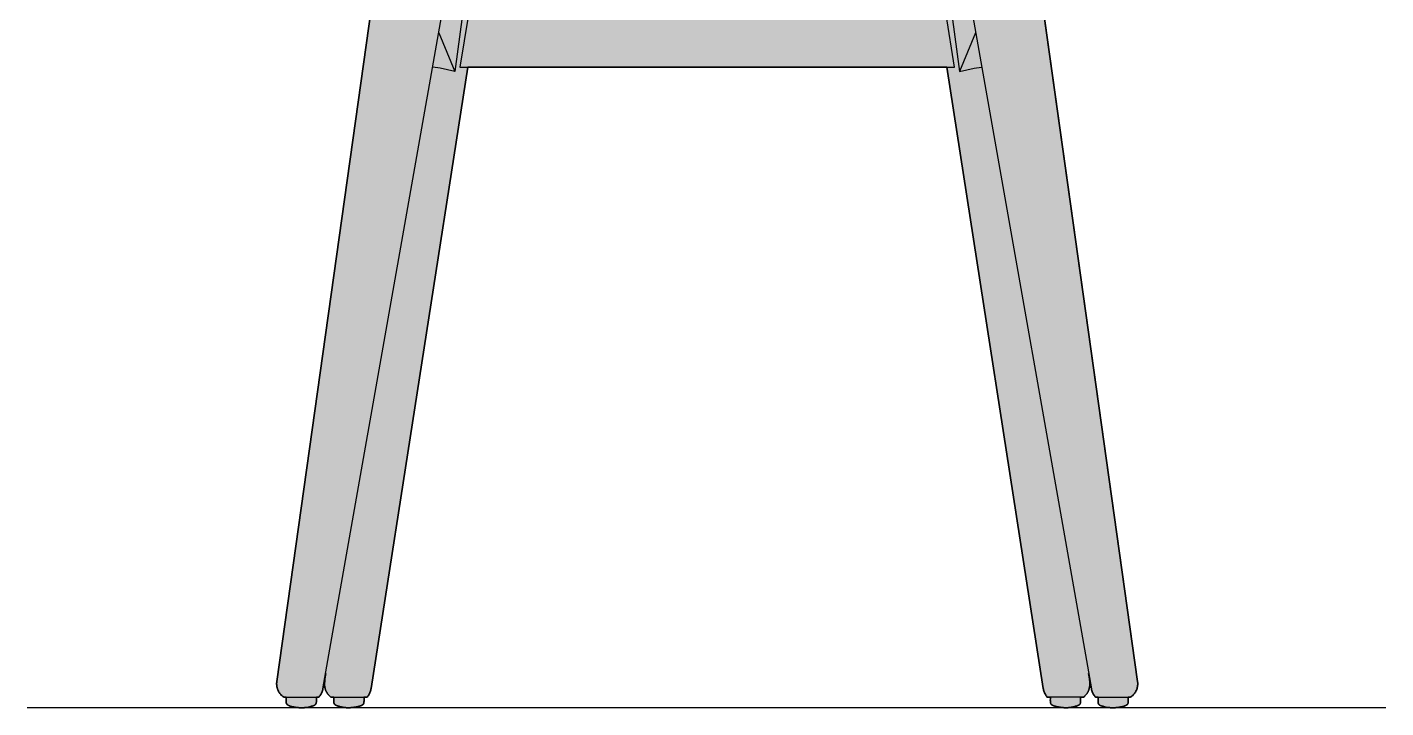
# Model space of a CAD drawing. Header units: millimetres. Extents: x 0 to 1642, y -891 to 765.
# Drawn here: x 0 to 764, y 0 to 383 of the extents above; entities that cross this region are included whole.
import ezdxf

# ---------------------------------------------------------------- set-up
doc = ezdxf.new("R2010")
doc.units = ezdxf.units.MM
doc.layers.add('Blocks', color=7, linetype='Continuous')
doc.layers.add('Blocks$Fill', color=7, linetype='Continuous', true_color=0xffffff)
for name, color, linetype, lineweight, true_color in [('Blocks$Inner', 7, 'Continuous', 25, 0x007f00), ('Blocks$Outline', 7, 'Continuous', 35, 0xff3f3f), ('Groud', 7, 'Continuous', 25, 0x243775)]:
    doc.layers.add(name, color=color, linetype=linetype, lineweight=lineweight, true_color=true_color)

# ---------------------------------------------------------------- blocks, each defined once
blk = doc.blocks.new('Fiber Side Chair Front')
at = {"layer": 'Blocks$Fill'}
blk.add_hatch(color=256, dxfattribs=at).paths.add_polyline_path([(198.3, 427.5), (191.3, 430.67), (186.85, 432.87), (183.04, 434.89), (179.8, 436.76), (177.04, 438.46), (174.69, 440.02), (165.31, 446.62), (164.14, 447.37), (163.01, 448.07), (161.91, 448.71), (160.79, 449.32), (159.64, 449.91), (158.48, 450.48), (157.31, 451.01), (156.17, 451.51), (155.06, 451.97), (154.01, 452.38), (153.03, 452.73), (152.15, 453.03), (151.37, 453.27), (151.01, 453.37), (150.68, 453.46), (150.37, 453.53), (150.08, 453.59), (149.81, 453.65), (149.55, 453.7), (149.08, 453.77), (147.54, 453.96), (147.36, 453.99), (147.19, 454.02), (147.02, 454.06), (146.85, 454.09), (146.69, 454.14), (146.53, 454.18), (146.38, 454.23), (146.3, 454.26), (146.23, 454.28), (146.15, 454.31), (146.08, 454.34), (146.01, 454.37), (145.94, 454.41), (145.87, 454.44), (145.8, 454.48), (145.74, 454.51), (145.68, 454.55), (145.61, 454.59), (145.55, 454.63), (145.49, 454.67), (145.43, 454.72), (145.38, 454.76), (145.32, 454.81), (145.27, 454.86), (145.24, 454.89), (145.22, 454.91), (145.19, 454.94), (145.17, 454.97), (145.14, 455), (145.12, 455.02), (145.09, 455.05), (145.07, 455.08), (145.05, 455.11), (145.02, 455.14), (145, 455.18), (144.98, 455.21), (144.96, 455.24), (144.93, 455.28), (144.89, 455.35), (144.85, 455.42), (144.81, 455.5), (144.77, 455.58), (144.74, 455.67), (144.7, 455.75), (144.66, 455.85), (144.63, 455.94), (144.6, 456.05), (144.57, 456.15), (144.54, 456.26), (144.51, 456.38), (144.45, 456.63), (144.4, 456.9), (144.36, 457.19), (144.31, 457.5), (144.27, 457.84), (144.24, 458.21), (144.21, 458.63), (144.15, 459.68), (144.12, 461.17), (144.34, 480.71), (146.33, 540.29), (147.91, 565.07), (150.15, 590.13), (153.03, 614.53), (154.7, 626.21), (156.52, 637.4), (158.48, 648), (160.58, 657.89), (162.82, 667), (163.98, 671.27), (165.18, 675.35), (166.41, 679.26), (167.66, 683), (168.95, 686.57), (170.26, 689.99), (171.59, 693.26), (172.95, 696.39), (174.34, 699.39), (175.74, 702.25), (177.17, 704.99), (178.62, 707.62), (180.08, 710.14), (181.57, 712.56), (183.08, 714.89), (184.6, 717.12), (186.15, 719.27), (187.72, 721.33), (189.33, 723.31), (190.97, 725.22), (192.64, 727.05), (194.35, 728.81), (196.1, 730.51), (197.9, 732.14), (199.74, 733.71), (201.64, 735.23), (203.59, 736.7), (205.59, 738.12), (207.66, 739.49), (209.78, 740.82), (211.97, 742.12), (214.24, 743.37), (216.59, 744.59), (219.02, 745.78), (221.56, 746.92), (224.2, 748.04), (226.95, 749.11), (229.83, 750.16), (232.83, 751.17), (235.98, 752.15), (239.27, 753.09), (242.71, 754), (246.32, 754.89), (250.09, 755.74), (258.19, 757.35), (267.11, 758.84), (277.18, 760.21), (288.76, 761.44), (302.22, 762.53), (336.23, 764.27), (382.15, 765.33), (428.06, 764.27), (462.07, 762.53), (475.53, 761.44), (487.11, 760.21), (497.18, 758.84), (506.1, 757.35), (514.2, 755.74), (517.97, 754.89), (521.58, 754), (525.02, 753.09), (528.31, 752.15), (531.46, 751.17), (534.46, 750.16), (537.34, 749.11), (540.09, 748.04), (542.73, 746.92), (545.27, 745.78), (547.7, 744.59), (550.05, 743.37), (552.32, 742.12), (554.51, 740.82), (556.64, 739.49), (558.7, 738.12), (560.7, 736.7), (562.65, 735.23), (564.55, 733.71), (566.39, 732.14), (568.19, 730.51), (569.94, 728.81), (571.65, 727.05), (573.32, 725.22), (574.96, 723.31), (576.57, 721.33), (578.14, 719.27), (579.69, 717.12), (581.21, 714.89), (582.72, 712.56), (584.21, 710.14), (585.67, 707.62), (587.12, 704.99), (588.55, 702.25), (589.96, 699.39), (591.34, 696.39), (592.7, 693.26), (594.03, 689.99), (595.34, 686.57), (596.63, 683), (597.88, 679.26), (599.11, 675.35), (600.31, 671.27), (601.47, 667), (603.71, 657.89), (605.81, 648), (607.77, 637.4), (609.59, 626.21), (611.26, 614.53), (614.14, 590.13), (616.38, 565.07), (617.96, 540.29), (619.95, 480.71), (620.17, 461.17), (620.14, 459.68), (620.08, 458.63), (620.05, 458.21), (620.02, 457.84), (619.98, 457.5), (619.93, 457.19), (619.89, 456.9), (619.84, 456.63), (619.78, 456.38), (619.75, 456.26), (619.72, 456.15), (619.69, 456.05), (619.66, 455.94), (619.63, 455.85), (619.59, 455.75), (619.56, 455.67), (619.52, 455.58), (619.48, 455.5), (619.44, 455.42), (619.4, 455.35), (619.36, 455.28), (619.34, 455.24), (619.31, 455.21), (619.29, 455.18), (619.27, 455.14), (619.25, 455.11), (619.22, 455.08), (619.2, 455.05), (619.17, 455.02), (619.15, 455), (619.13, 454.97), (619.1, 454.94), (619.07, 454.91), (619.05, 454.89), (619.02, 454.86), (618.97, 454.81), (618.91, 454.76), (618.86, 454.72), (618.8, 454.67), (618.74, 454.63), (618.68, 454.59), (618.62, 454.55), (618.55, 454.51), (618.49, 454.48), (618.42, 454.44), (618.35, 454.41), (618.28, 454.37), (618.21, 454.34), (618.14, 454.31), (618.06, 454.28), (617.99, 454.26), (617.91, 454.23), (617.76, 454.18), (617.6, 454.14), (617.44, 454.09), (617.27, 454.06), (617.1, 454.02), (616.93, 453.99), (616.75, 453.96), (615.21, 453.77), (614.74, 453.7), (614.48, 453.65), (614.21, 453.59), (613.92, 453.53), (613.61, 453.46), (613.28, 453.37), (612.92, 453.27), (612.14, 453.03), (611.26, 452.73), (610.28, 452.38), (609.23, 451.97), (608.12, 451.51), (606.98, 451.01), (605.81, 450.48), (604.65, 449.91), (603.5, 449.32), (602.38, 448.71), (601.28, 448.07), (600.15, 447.37), (598.99, 446.62), (596.43, 444.86), (587.26, 438.43), (584.51, 436.72), (581.27, 434.86), (577.45, 432.84), (572.99, 430.65), (567.8, 428.3), (566.69, 427.82), (624.68, 14.47), (624.71, 14.17), (624.72, 13.86), (624.73, 13.55), (624.73, 13.25), (624.72, 12.94), (624.69, 12.63), (624.66, 12.33), (624.61, 12.02), (624.56, 11.72), (624.49, 11.42), (624.42, 11.12), (624.33, 10.83), (624.23, 10.53), (624.13, 10.24), (624.01, 9.96), (623.88, 9.68), (623.75, 9.4), (623.6, 9.13), (623.45, 8.87), (623.28, 8.61), (623.11, 8.35), (622.93, 8.1), (622.74, 7.86), (622.54, 7.63), (622.33, 7.4), (622.12, 7.18), (621.9, 6.96), (621.67, 6.76), (621.43, 6.56), (621.19, 6.37), (620.94, 6.19), (620.68, 6.02), (619.39, 6.02), (619.39, 3.23), (619.38, 3.16), (619.37, 3.09), (619.37, 3.03), (619.36, 2.96), (619.35, 2.9), (619.33, 2.84), (619.32, 2.78), (619.31, 2.72), (619.29, 2.66), (619.27, 2.6), (619.26, 2.55), (619.24, 2.5), (619.22, 2.44), (619.19, 2.39), (619.17, 2.34), (619.15, 2.29), (619.12, 2.25), (619.09, 2.2), (619.07, 2.16), (619.04, 2.11), (619.01, 2.07), (618.98, 2.03), (618.94, 1.99), (618.91, 1.95), (618.88, 1.91), (618.84, 1.87), (618.81, 1.84), (618.77, 1.8), (618.73, 1.77), (618.7, 1.73), (618.66, 1.7), (618.62, 1.67), (618.58, 1.64), (618.54, 1.61), (618.49, 1.58), (618.45, 1.55), (618.41, 1.53), (618.36, 1.5), (618.32, 1.47), (618.27, 1.45), (618.18, 1.4), (618.08, 1.35), (617.99, 1.31), (617.89, 1.26), (617.79, 1.22), (617.68, 1.19), (617.48, 1.11), (617.05, 0.98), (616.17, 0.74), (615.27, 0.52), (614.82, 0.43), (614.37, 0.34), (613.91, 0.26), (613.46, 0.19), (613.01, 0.13), (612.57, 0.08), (612.12, 0.04), (611.67, 0.01), (611.21, 0), (610.75, -0.01), (610.29, 0.01), (609.82, 0.03), (609.34, 0.07), (608.86, 0.13), (608.38, 0.19), (607.9, 0.26), (606.99, 0.42), (606.16, 0.59), (605.43, 0.75), (605.11, 0.83), (604.81, 0.92), (604.52, 1), (604.39, 1.05), (604.25, 1.1), (604.12, 1.15), (603.99, 1.2), (603.87, 1.26), (603.74, 1.32), (603.62, 1.38), (603.49, 1.45), (603.43, 1.48), (603.37, 1.52), (603.31, 1.55), (603.26, 1.59), (603.2, 1.63), (603.14, 1.68), (603.09, 1.72), (603.03, 1.76), (603.01, 1.79), (602.98, 1.81), (602.96, 1.84), (602.93, 1.86), (602.91, 1.89), (602.88, 1.91), (602.86, 1.94), (602.84, 1.97), (602.81, 2), (602.79, 2.03), (602.77, 2.05), (602.75, 2.08), (602.73, 2.12), (602.71, 2.15), (602.69, 2.18), (602.67, 2.21), (602.65, 2.24), (602.63, 2.28), (602.61, 2.31), (602.59, 2.35), (602.58, 2.38), (602.56, 2.42), (602.54, 2.46), (602.53, 2.5), (602.52, 2.54), (602.5, 2.58), (602.49, 2.62), (602.48, 2.66), (602.47, 2.7), (602.45, 2.75), (602.44, 2.79), (602.43, 2.84), (602.43, 2.88), (602.42, 2.93), (602.41, 2.98), (602.4, 3.03), (602.39, 3.13), (602.39, 3.23), (602.39, 6.02), (600.98, 6.02), (600.77, 6.25), (600.57, 6.48), (600.38, 6.73), (600.2, 6.98), (600.02, 7.23), (599.86, 7.49), (599.7, 7.76), (599.55, 8.03), (599.41, 8.31), (599.28, 8.59), (599.16, 8.88), (599.05, 9.17), (598.95, 9.46), (598.86, 9.76), (598.78, 10.06), (598.71, 10.36), (598.65, 10.66), (597.11, 19.37), (597.58, 15.93), (597.7, 14.68), (597.73, 14.15), (597.75, 13.67), (597.76, 13.25), (597.75, 12.86), (597.75, 12.68), (597.73, 12.51), (597.72, 12.35), (597.7, 12.19), (597.69, 12.04), (597.66, 11.89), (597.64, 11.75), (597.62, 11.61), (597.56, 11.33), (597.49, 11.06), (597.42, 10.78), (597.34, 10.5), (597.25, 10.21), (597.15, 9.92), (597.1, 9.77), (597.04, 9.63), (596.97, 9.48), (596.91, 9.32), (596.83, 9.17), (596.76, 9.02), (596.68, 8.86), (596.59, 8.71), (596.5, 8.55), (596.4, 8.39), (596.3, 8.23), (596.19, 8.07), (596.07, 7.91), (595.95, 7.74), (595.82, 7.58), (595.68, 7.41), (595.54, 7.24), (595.39, 7.07), (595.23, 6.9), (595.06, 6.73), (594.88, 6.55), (594.7, 6.38), (594.51, 6.2), (594.31, 6.02), (592.59, 6.02), (592.6, 3.72), (592.59, 3.47), (592.58, 3.25), (592.56, 3.07), (592.55, 2.98), (592.54, 2.9), (592.52, 2.83), (592.51, 2.76), (592.5, 2.7), (592.48, 2.64), (592.47, 2.58), (592.45, 2.53), (592.43, 2.48), (592.42, 2.43), (592.4, 2.39), (592.38, 2.34), (592.36, 2.3), (592.34, 2.26), (592.31, 2.22), (592.29, 2.19), (592.27, 2.15), (592.24, 2.11), (592.22, 2.07), (592.19, 2.04), (592.17, 2), (592.14, 1.97), (592.11, 1.93), (592.08, 1.9), (592.04, 1.87), (592.01, 1.83), (591.97, 1.8), (591.94, 1.77), (591.9, 1.74), (591.86, 1.7), (591.81, 1.67), (591.77, 1.64), (591.72, 1.61), (591.68, 1.58), (591.63, 1.55), (591.57, 1.52), (591.52, 1.49), (591.46, 1.46), (591.34, 1.4), (591.21, 1.34), (591.07, 1.28), (590.92, 1.22), (590.76, 1.16), (590.58, 1.1), (590.21, 0.98), (589.8, 0.86), (589.36, 0.74), (588.9, 0.63), (588.43, 0.52), (587.94, 0.42), (587.46, 0.33), (586.97, 0.24), (586.48, 0.17), (585.99, 0.11), (585.49, 0.06), (584.98, 0.03), (584.46, 0.02), (583.92, 0.02), (583.37, 0.04), (582.8, 0.08), (582.21, 0.14), (581.62, 0.21), (581.03, 0.3), (580.45, 0.4), (579.88, 0.51), (579.34, 0.62), (578.82, 0.74), (578.35, 0.86), (577.91, 0.99), (577.7, 1.06), (577.51, 1.13), (577.32, 1.2), (577.14, 1.27), (577.06, 1.3), (576.98, 1.34), (576.9, 1.38), (576.82, 1.42), (576.74, 1.46), (576.67, 1.5), (576.6, 1.54), (576.53, 1.59), (576.47, 1.63), (576.41, 1.67), (576.35, 1.72), (576.29, 1.76), (576.23, 1.81), (576.18, 1.86), (576.15, 1.88), (576.13, 1.91), (576.1, 1.93), (576.08, 1.96), (576.06, 1.99), (576.04, 2.01), (576.01, 2.04), (575.99, 2.06), (575.97, 2.09), (575.95, 2.12), (575.93, 2.15), (575.91, 2.18), (575.9, 2.21), (575.88, 2.24), (575.86, 2.27), (575.84, 2.3), (575.83, 2.33), (575.81, 2.36), (575.8, 2.4), (575.78, 2.43), (575.77, 2.47), (575.76, 2.51), (575.74, 2.54), (575.73, 2.58), (575.72, 2.62), (575.71, 2.66), (575.69, 2.75), (575.67, 2.84), (575.65, 2.94), (575.63, 3.04), (575.62, 3.15), (575.61, 3.27), (575.6, 3.39), (575.58, 3.66), (575.57, 3.96), (575.56, 4.29), (575.57, 5.07), (575.59, 6.02), (573.88, 6.02), (573.67, 6.26), (573.48, 6.5), (573.29, 6.76), (573.11, 7.01), (572.94, 7.28), (572.77, 7.55), (572.62, 7.82), (572.47, 8.1), (572.34, 8.39), (572.21, 8.68), (572.1, 8.97), (571.99, 9.27), (571.89, 9.56), (571.81, 9.87), (571.73, 10.17), (571.66, 10.48), (571.61, 10.79), (517.26, 360.19), (247.8, 360.19), (193.4, 10.48), (193.33, 10.17), (193.26, 9.87), (193.17, 9.56), (193.07, 9.27), (192.97, 8.97), (192.85, 8.68), (192.73, 8.39), (192.59, 8.1), (192.45, 7.82), (192.29, 7.55), (192.13, 7.28), (191.96, 7.01), (191.78, 6.76), (191.59, 6.5), (191.39, 6.26), (191.19, 6.02), (189.47, 6.02), (189.5, 4.29), (189.49, 3.96), (189.48, 3.66), (189.47, 3.39), (189.46, 3.27), (189.44, 3.15), (189.43, 3.04), (189.42, 2.94), (189.4, 2.84), (189.38, 2.75), (189.36, 2.66), (189.35, 2.62), (189.33, 2.58), (189.32, 2.54), (189.31, 2.51), (189.3, 2.47), (189.28, 2.43), (189.27, 2.4), (189.25, 2.36), (189.24, 2.33), (189.22, 2.3), (189.2, 2.27), (189.19, 2.24), (189.17, 2.21), (189.15, 2.18), (189.13, 2.15), (189.11, 2.12), (189.09, 2.09), (189.07, 2.06), (189.05, 2.04), (189.03, 2.01), (189.01, 1.99), (188.98, 1.96), (188.96, 1.93), (188.94, 1.91), (188.91, 1.88), (188.89, 1.86), (188.83, 1.81), (188.78, 1.76), (188.72, 1.72), (188.66, 1.67), (188.6, 1.63), (188.53, 1.59), (188.46, 1.54), (188.39, 1.5), (188.32, 1.46), (188.25, 1.42), (188.17, 1.38), (188.09, 1.34), (188.01, 1.3), (187.92, 1.27), (187.74, 1.2), (187.56, 1.13), (187.36, 1.06), (187.16, 0.99), (186.72, 0.86), (186.24, 0.74), (185.73, 0.62), (185.18, 0.51), (184.62, 0.4), (184.03, 0.3), (183.44, 0.21), (182.85, 0.14), (182.27, 0.08), (181.69, 0.04), (181.14, 0.02), (180.6, 0.02), (180.08, 0.03), (179.58, 0.06), (179.08, 0.11), (178.58, 0.17), (178.1, 0.24), (177.61, 0.33), (177.12, 0.42), (176.64, 0.52), (176.16, 0.63), (175.7, 0.74), (175.27, 0.86), (174.86, 0.98), (174.48, 1.1), (174.31, 1.16), (174.15, 1.22), (173.99, 1.28), (173.85, 1.34), (173.72, 1.4), (173.6, 1.46), (173.55, 1.49), (173.49, 1.52), (173.44, 1.55), (173.39, 1.58), (173.34, 1.61), (173.29, 1.64), (173.25, 1.67), (173.21, 1.7), (173.17, 1.74), (173.13, 1.77), (173.09, 1.8), (173.06, 1.83), (173.02, 1.87), (172.99, 1.9), (172.96, 1.93), (172.93, 1.97), (172.9, 2), (172.87, 2.04), (172.85, 2.07), (172.82, 2.11), (172.8, 2.15), (172.77, 2.19), (172.75, 2.22), (172.73, 2.26), (172.71, 2.3), (172.69, 2.34), (172.67, 2.39), (172.65, 2.43), (172.63, 2.48), (172.61, 2.53), (172.6, 2.58), (172.58, 2.64), (172.57, 2.7), (172.55, 2.76), (172.54, 2.83), (172.53, 2.9), (172.52, 2.98), (172.51, 3.07), (172.49, 3.25), (172.47, 3.47), (172.46, 3.72), (172.45, 4.32), (172.47, 6.02), (170.76, 6.02), (170.56, 6.2), (170.36, 6.38), (170.18, 6.55), (170, 6.73), (169.84, 6.9), (169.68, 7.07), (169.53, 7.24), (169.38, 7.41), (169.25, 7.58), (169.12, 7.74), (168.99, 7.91), (168.88, 8.07), (168.77, 8.23), (168.67, 8.39), (168.57, 8.55), (168.48, 8.71), (168.39, 8.86), (168.31, 9.02), (168.23, 9.17), (168.16, 9.32), (168.09, 9.48), (168.03, 9.63), (167.97, 9.77), (167.91, 9.92), (167.81, 10.21), (167.72, 10.5), (167.64, 10.78), (167.57, 11.06), (167.51, 11.33), (167.45, 11.61), (167.42, 11.75), (167.4, 11.89), (167.38, 12.04), (167.36, 12.19), (167.34, 12.35), (167.33, 12.51), (167.32, 12.68), (167.31, 12.86), (167.3, 13.25), (167.31, 13.67), (167.33, 14.15), (167.37, 14.68), (167.49, 15.93), (167.68, 17.47), (167.95, 19.37), (166.35, 10.36), (166.28, 10.06), (166.2, 9.76), (166.11, 9.46), (166.01, 9.17), (165.9, 8.88), (165.78, 8.59), (165.65, 8.31), (165.51, 8.03), (165.37, 7.76), (165.21, 7.49), (165.04, 7.23), (164.87, 6.98), (164.68, 6.73), (164.49, 6.48), (164.29, 6.25), (164.09, 6.02), (162.68, 6.02), (162.68, 3.23), (162.67, 3.13), (162.66, 3.03), (162.65, 2.98), (162.65, 2.93), (162.64, 2.88), (162.63, 2.84), (162.62, 2.79), (162.61, 2.75), (162.6, 2.7), (162.59, 2.66), (162.58, 2.62), (162.56, 2.58), (162.55, 2.54), (162.53, 2.5), (162.52, 2.46), (162.5, 2.42), (162.49, 2.38), (162.47, 2.35), (162.45, 2.31), (162.44, 2.28), (162.42, 2.24), (162.4, 2.21), (162.38, 2.18), (162.36, 2.15), (162.34, 2.12), (162.32, 2.08), (162.3, 2.05), (162.27, 2.03), (162.25, 2), (162.23, 1.97), (162.2, 1.94), (162.18, 1.91), (162.16, 1.89), (162.13, 1.86), (162.11, 1.84), (162.08, 1.81), (162.06, 1.79), (162.03, 1.76), (161.98, 1.72), (161.92, 1.68), (161.87, 1.63), (161.81, 1.59), (161.75, 1.55), (161.69, 1.52), (161.63, 1.48), (161.57, 1.45), (161.45, 1.38), (161.32, 1.32), (161.2, 1.26), (161.07, 1.2), (160.94, 1.15), (160.81, 1.1), (160.68, 1.05), (160.54, 1), (160.25, 0.92), (159.95, 0.83), (159.63, 0.75), (158.91, 0.59), (158.08, 0.42), (157.17, 0.26), (156.69, 0.19), (156.21, 0.13), (155.73, 0.07), (155.25, 0.03), (154.77, 0.01), (154.31, -0.01), (153.85, 0), (153.4, 0.01), (152.95, 0.04), (152.5, 0.08), (152.05, 0.13), (151.6, 0.19), (151.15, 0.26), (150.7, 0.34), (150.25, 0.43), (149.79, 0.52), (148.9, 0.74), (148.02, 0.98), (147.59, 1.11), (147.38, 1.19), (147.28, 1.22), (147.18, 1.26), (147.08, 1.31), (146.98, 1.35), (146.89, 1.4), (146.79, 1.45), (146.75, 1.47), (146.7, 1.5), (146.66, 1.53), (146.61, 1.55), (146.57, 1.58), (146.53, 1.61), (146.49, 1.64), (146.45, 1.67), (146.41, 1.7), (146.37, 1.73), (146.33, 1.77), (146.29, 1.8), (146.26, 1.84), (146.22, 1.87), (146.19, 1.91), (146.15, 1.95), (146.12, 1.99), (146.09, 2.03), (146.06, 2.07), (146.03, 2.11), (146, 2.16), (145.97, 2.2), (145.94, 2.25), (145.92, 2.29), (145.89, 2.34), (145.87, 2.39), (145.85, 2.44), (145.83, 2.5), (145.81, 2.55), (145.79, 2.6), (145.77, 2.66), (145.76, 2.72), (145.74, 2.78), (145.73, 2.84), (145.72, 2.9), (145.71, 2.96), (145.7, 3.03), (145.69, 3.09), (145.68, 3.16), (145.68, 3.23), (145.68, 6.02), (144.38, 6.02), (144.12, 6.19), (143.88, 6.37), (143.63, 6.56), (143.4, 6.76), (143.17, 6.96), (142.95, 7.18), (142.73, 7.4), (142.53, 7.63), (142.33, 7.86), (142.14, 8.1), (141.96, 8.35), (141.78, 8.61), (141.62, 8.87), (141.46, 9.13), (141.32, 9.4), (141.18, 9.68), (141.06, 9.96), (140.94, 10.24), (140.83, 10.53), (140.74, 10.83), (140.65, 11.12), (140.57, 11.42), (140.51, 11.72), (140.45, 12.02), (140.41, 12.33), (140.37, 12.63), (140.35, 12.94), (140.33, 13.25), (140.33, 13.55), (140.34, 13.86), (140.36, 14.17), (140.39, 14.47), (140.43, 14.78)], flags=0)
at = {"layer": 'Blocks$Inner'}
for p, q in [((244.84, 389.89), (240.53, 357.78)), ((520.23, 389.89), (524.54, 357.78))]:
    blk.add_line(p, q, dxfattribs=at)
for points in [[(199.73, 437.73), (140.43, 14.78), (140.39, 14.47), (140.36, 14.17), (140.34, 13.86), (140.33, 13.55), (140.33, 13.25), (140.35, 12.94), (140.37, 12.63), (140.41, 12.33), (140.45, 12.02), (140.51, 11.72), (140.57, 11.42), (140.65, 11.12), (140.74, 10.83), (140.83, 10.53), (140.94, 10.24), (141.06, 9.96), (141.18, 9.68), (141.32, 9.4), (141.46, 9.13), (141.62, 8.87), (141.78, 8.61), (141.96, 8.35), (142.14, 8.1), (142.33, 7.86), (142.53, 7.63), (142.73, 7.4), (142.95, 7.18), (143.17, 6.96), (143.4, 6.76), (143.63, 6.56), (143.88, 6.37), (144.12, 6.19), (144.38, 6.02), (164.09, 6.02), (164.29, 6.25), (164.49, 6.48), (164.68, 6.73), (164.87, 6.98), (165.04, 7.23), (165.21, 7.49), (165.37, 7.76), (165.51, 8.03), (165.65, 8.31), (165.78, 8.59), (165.9, 8.88), (166.01, 9.17), (166.11, 9.46), (166.2, 9.76), (166.28, 10.06), (166.35, 10.36), (166.41, 10.66), (233.7, 391.69)], [(531.38, 391.83), (598.65, 10.66), (598.71, 10.36), (598.78, 10.06), (598.86, 9.76), (598.95, 9.46), (599.05, 9.17), (599.16, 8.88), (599.28, 8.59), (599.41, 8.31), (599.55, 8.03), (599.7, 7.76), (599.86, 7.49), (600.02, 7.23), (600.2, 6.98), (600.38, 6.73), (600.57, 6.48), (600.77, 6.25), (600.98, 6.02), (620.68, 6.02), (620.94, 6.19), (621.19, 6.37), (621.43, 6.56), (621.67, 6.76), (621.9, 6.96), (622.12, 7.18), (622.33, 7.4), (622.54, 7.63), (622.74, 7.86), (622.93, 8.1), (623.11, 8.35), (623.28, 8.61), (623.45, 8.87), (623.6, 9.13), (623.75, 9.4), (623.88, 9.68), (624.01, 9.96), (624.13, 10.24), (624.23, 10.53), (624.33, 10.83), (624.42, 11.12), (624.49, 11.42), (624.56, 11.72), (624.61, 12.02), (624.66, 12.33), (624.69, 12.63), (624.72, 12.94), (624.73, 13.25), (624.73, 13.55), (624.72, 13.86), (624.71, 14.17), (624.68, 14.47), (624.64, 14.78), (564.63, 442.47)], [(248.18, 389.89), (243.39, 360.19), (521.68, 360.19), (516.88, 389.89)], [(231.55, 379.48), (240.53, 357.78), (236.43, 358.72), (232.3, 359.55), (228.15, 360.26)], [(533.52, 379.48), (524.54, 357.78), (528.64, 358.72), (532.76, 359.55), (536.91, 360.26)], [(167.95, 19.37), (167.68, 17.47), (167.49, 15.93), (167.37, 14.68), (167.33, 14.15), (167.31, 13.67), (167.3, 13.25), (167.31, 12.86), (167.32, 12.68), (167.33, 12.51), (167.34, 12.35), (167.36, 12.19), (167.38, 12.04), (167.4, 11.89), (167.42, 11.75), (167.45, 11.61), (167.51, 11.33), (167.57, 11.06), (167.64, 10.78), (167.72, 10.5), (167.81, 10.21), (167.91, 9.92), (167.97, 9.77), (168.03, 9.63), (168.09, 9.48), (168.16, 9.32), (168.23, 9.17), (168.31, 9.02), (168.39, 8.86), (168.48, 8.71), (168.57, 8.55), (168.67, 8.39), (168.77, 8.23), (168.88, 8.07), (168.99, 7.91), (169.12, 7.74), (169.25, 7.58), (169.38, 7.41), (169.53, 7.24), (169.68, 7.07), (169.84, 6.9), (170, 6.73), (170.18, 6.55), (170.36, 6.38), (170.56, 6.2), (170.76, 6.02), (191.19, 6.02), (191.39, 6.26), (191.59, 6.5), (191.78, 6.76), (191.96, 7.01), (192.13, 7.28), (192.29, 7.55), (192.45, 7.82), (192.59, 8.1), (192.73, 8.39), (192.85, 8.68), (192.97, 8.97), (193.07, 9.27), (193.17, 9.56), (193.26, 9.87), (193.33, 10.17), (193.4, 10.48), (193.46, 10.79), (247.8, 360.19)], [(597.11, 19.37), (597.39, 17.47), (597.58, 15.93), (597.7, 14.68), (597.73, 14.15), (597.75, 13.67), (597.76, 13.25), (597.75, 12.86), (597.75, 12.68), (597.73, 12.51), (597.72, 12.35), (597.7, 12.19), (597.69, 12.04), (597.66, 11.89), (597.64, 11.75), (597.62, 11.61), (597.56, 11.33), (597.49, 11.06), (597.42, 10.78), (597.34, 10.5), (597.25, 10.21), (597.15, 9.92), (597.1, 9.77), (597.04, 9.63), (596.97, 9.48), (596.91, 9.32), (596.83, 9.17), (596.76, 9.02), (596.68, 8.86), (596.59, 8.71), (596.5, 8.55), (596.4, 8.39), (596.3, 8.23), (596.19, 8.07), (596.07, 7.91), (595.95, 7.74), (595.82, 7.58), (595.68, 7.41), (595.54, 7.24), (595.39, 7.07), (595.23, 6.9), (595.06, 6.73), (594.88, 6.55), (594.7, 6.38), (594.51, 6.2), (594.31, 6.02), (573.88, 6.02), (573.67, 6.26), (573.48, 6.5), (573.29, 6.76), (573.11, 7.01), (572.94, 7.28), (572.77, 7.55), (572.62, 7.82), (572.47, 8.1), (572.34, 8.39), (572.21, 8.68), (572.1, 8.97), (571.99, 9.27), (571.89, 9.56), (571.81, 9.87), (571.73, 10.17), (571.66, 10.48), (571.61, 10.79), (517.26, 360.19)], [(145.68, 6.02), (145.68, 3.23), (145.68, 3.16), (145.69, 3.09), (145.7, 3.03), (145.71, 2.96), (145.72, 2.9), (145.73, 2.84), (145.74, 2.78), (145.76, 2.72), (145.77, 2.66), (145.79, 2.6), (145.81, 2.55), (145.83, 2.5), (145.85, 2.44), (145.87, 2.39), (145.89, 2.34), (145.92, 2.29), (145.94, 2.25), (145.97, 2.2), (146, 2.16), (146.03, 2.11), (146.06, 2.07), (146.09, 2.03), (146.12, 1.99), (146.15, 1.95), (146.19, 1.91), (146.22, 1.87), (146.26, 1.84), (146.29, 1.8), (146.33, 1.77), (146.37, 1.73), (146.41, 1.7), (146.45, 1.67), (146.49, 1.64), (146.53, 1.61), (146.57, 1.58), (146.61, 1.55), (146.66, 1.53), (146.7, 1.5), (146.75, 1.47), (146.79, 1.45), (146.89, 1.4), (146.98, 1.35), (147.08, 1.31), (147.18, 1.26), (147.28, 1.22), (147.38, 1.19), (147.59, 1.11), (148.02, 0.98), (148.9, 0.74), (149.79, 0.52), (150.25, 0.43), (150.7, 0.34), (151.15, 0.26), (151.6, 0.19), (152.05, 0.13), (152.5, 0.08), (152.95, 0.04), (153.4, 0.01), (153.85, 0), (154.31, -0.01), (154.77, 0.01), (155.25, 0.03), (155.73, 0.07), (156.21, 0.13), (156.69, 0.19), (157.17, 0.26), (158.08, 0.42), (158.91, 0.59), (159.63, 0.75), (159.95, 0.83), (160.25, 0.92), (160.54, 1), (160.68, 1.05), (160.81, 1.1), (160.94, 1.15), (161.07, 1.2), (161.2, 1.26), (161.32, 1.32), (161.45, 1.38), (161.57, 1.45), (161.63, 1.48), (161.69, 1.52), (161.75, 1.55), (161.81, 1.59), (161.87, 1.63), (161.92, 1.68), (161.98, 1.72), (162.03, 1.76), (162.06, 1.79), (162.08, 1.81), (162.11, 1.84), (162.13, 1.86), (162.16, 1.89), (162.18, 1.91), (162.2, 1.94), (162.23, 1.97), (162.25, 2), (162.27, 2.03), (162.3, 2.05), (162.32, 2.08), (162.34, 2.12), (162.36, 2.15), (162.38, 2.18), (162.4, 2.21), (162.42, 2.24), (162.44, 2.28), (162.45, 2.31), (162.47, 2.35), (162.49, 2.38), (162.5, 2.42), (162.52, 2.46), (162.53, 2.5), (162.55, 2.54), (162.56, 2.58), (162.58, 2.62), (162.59, 2.66), (162.6, 2.7), (162.61, 2.75), (162.62, 2.79), (162.63, 2.84), (162.64, 2.88), (162.65, 2.93), (162.65, 2.98), (162.66, 3.03), (162.67, 3.13), (162.68, 3.23), (162.68, 6.02)], [(172.47, 6.02), (172.45, 4.32), (172.46, 3.72), (172.47, 3.47), (172.49, 3.25), (172.51, 3.07), (172.52, 2.98), (172.53, 2.9), (172.54, 2.83), (172.55, 2.76), (172.57, 2.7), (172.58, 2.64), (172.6, 2.58), (172.61, 2.53), (172.63, 2.48), (172.65, 2.43), (172.67, 2.39), (172.69, 2.34), (172.71, 2.3), (172.73, 2.26), (172.75, 2.22), (172.77, 2.19), (172.8, 2.15), (172.82, 2.11), (172.85, 2.07), (172.87, 2.04), (172.9, 2), (172.93, 1.97), (172.96, 1.93), (172.99, 1.9), (173.02, 1.87), (173.06, 1.83), (173.09, 1.8), (173.13, 1.77), (173.17, 1.74), (173.21, 1.7), (173.25, 1.67), (173.29, 1.64), (173.34, 1.61), (173.39, 1.58), (173.44, 1.55), (173.49, 1.52), (173.55, 1.49), (173.6, 1.46), (173.72, 1.4), (173.85, 1.34), (173.99, 1.28), (174.15, 1.22), (174.31, 1.16), (174.48, 1.1), (174.86, 0.98), (175.27, 0.86), (175.7, 0.74), (176.16, 0.63), (176.64, 0.52), (177.12, 0.42), (177.61, 0.33), (178.1, 0.24), (178.58, 0.17), (179.08, 0.11), (179.58, 0.06), (180.08, 0.03), (180.6, 0.02), (181.14, 0.02), (181.69, 0.04), (182.27, 0.08), (182.85, 0.14), (183.44, 0.21), (184.03, 0.3), (184.62, 0.4), (185.18, 0.51), (185.73, 0.62), (186.24, 0.74), (186.72, 0.86), (187.16, 0.99), (187.36, 1.06), (187.56, 1.13), (187.74, 1.2), (187.92, 1.27), (188.01, 1.3), (188.09, 1.34), (188.17, 1.38), (188.25, 1.42), (188.32, 1.46), (188.39, 1.5), (188.46, 1.54), (188.53, 1.59), (188.6, 1.63), (188.66, 1.67), (188.72, 1.72), (188.78, 1.76), (188.83, 1.81), (188.89, 1.86), (188.91, 1.88), (188.94, 1.91), (188.96, 1.93), (188.98, 1.96), (189.01, 1.99), (189.03, 2.01), (189.05, 2.04), (189.07, 2.06), (189.09, 2.09), (189.11, 2.12), (189.13, 2.15), (189.15, 2.18), (189.17, 2.21), (189.19, 2.24), (189.2, 2.27), (189.22, 2.3), (189.24, 2.33), (189.25, 2.36), (189.27, 2.4), (189.28, 2.43), (189.3, 2.47), (189.31, 2.51), (189.32, 2.54), (189.33, 2.58), (189.35, 2.62), (189.36, 2.66), (189.38, 2.75), (189.4, 2.84), (189.42, 2.94), (189.43, 3.04), (189.44, 3.15), (189.46, 3.27), (189.47, 3.39), (189.48, 3.66), (189.49, 3.96), (189.5, 4.29), (189.49, 5.07), (189.47, 6.02)], [(592.59, 6.02), (592.62, 4.32), (592.6, 3.72), (592.59, 3.47), (592.58, 3.25), (592.56, 3.07), (592.55, 2.98), (592.54, 2.9), (592.52, 2.83), (592.51, 2.76), (592.5, 2.7), (592.48, 2.64), (592.47, 2.58), (592.45, 2.53), (592.43, 2.48), (592.42, 2.43), (592.4, 2.39), (592.38, 2.34), (592.36, 2.3), (592.34, 2.26), (592.31, 2.22), (592.29, 2.19), (592.27, 2.15), (592.24, 2.11), (592.22, 2.07), (592.19, 2.04), (592.17, 2), (592.14, 1.97), (592.11, 1.93), (592.08, 1.9), (592.04, 1.87), (592.01, 1.83), (591.97, 1.8), (591.94, 1.77), (591.9, 1.74), (591.86, 1.7), (591.81, 1.67), (591.77, 1.64), (591.72, 1.61), (591.68, 1.58), (591.63, 1.55), (591.57, 1.52), (591.52, 1.49), (591.46, 1.46), (591.34, 1.4), (591.21, 1.34), (591.07, 1.28), (590.92, 1.22), (590.76, 1.16), (590.58, 1.1), (590.21, 0.98), (589.8, 0.86), (589.36, 0.74), (588.9, 0.63), (588.43, 0.52), (587.94, 0.42), (587.46, 0.33), (586.97, 0.24), (586.48, 0.17), (585.99, 0.11), (585.49, 0.06), (584.98, 0.03), (584.46, 0.02), (583.92, 0.02), (583.37, 0.04), (582.8, 0.08), (582.21, 0.14), (581.62, 0.21), (581.03, 0.3), (580.45, 0.4), (579.88, 0.51), (579.34, 0.62), (578.82, 0.74), (578.35, 0.86), (577.91, 0.99), (577.7, 1.06), (577.51, 1.13), (577.32, 1.2), (577.14, 1.27), (577.06, 1.3), (576.98, 1.34), (576.9, 1.38), (576.82, 1.42), (576.74, 1.46), (576.67, 1.5), (576.6, 1.54), (576.53, 1.59), (576.47, 1.63), (576.41, 1.67), (576.35, 1.72), (576.29, 1.76), (576.23, 1.81), (576.18, 1.86), (576.15, 1.88), (576.13, 1.91), (576.1, 1.93), (576.08, 1.96), (576.06, 1.99), (576.04, 2.01), (576.01, 2.04), (575.99, 2.06), (575.97, 2.09), (575.95, 2.12), (575.93, 2.15), (575.91, 2.18), (575.9, 2.21), (575.88, 2.24), (575.86, 2.27), (575.84, 2.3), (575.83, 2.33), (575.81, 2.36), (575.8, 2.4), (575.78, 2.43), (575.77, 2.47), (575.76, 2.51), (575.74, 2.54), (575.73, 2.58), (575.72, 2.62), (575.71, 2.66), (575.69, 2.75), (575.67, 2.84), (575.65, 2.94), (575.63, 3.04), (575.62, 3.15), (575.61, 3.27), (575.6, 3.39), (575.58, 3.66), (575.57, 3.96), (575.56, 4.29), (575.57, 5.07), (575.59, 6.02)], [(619.39, 6.02), (619.39, 3.23), (619.38, 3.16), (619.37, 3.09), (619.37, 3.03), (619.36, 2.96), (619.35, 2.9), (619.33, 2.84), (619.32, 2.78), (619.31, 2.72), (619.29, 2.66), (619.27, 2.6), (619.26, 2.55), (619.24, 2.5), (619.22, 2.44), (619.19, 2.39), (619.17, 2.34), (619.15, 2.29), (619.12, 2.25), (619.09, 2.2), (619.07, 2.16), (619.04, 2.11), (619.01, 2.07), (618.98, 2.03), (618.94, 1.99), (618.91, 1.95), (618.88, 1.91), (618.84, 1.87), (618.81, 1.84), (618.77, 1.8), (618.73, 1.77), (618.7, 1.73), (618.66, 1.7), (618.62, 1.67), (618.58, 1.64), (618.54, 1.61), (618.49, 1.58), (618.45, 1.55), (618.41, 1.53), (618.36, 1.5), (618.32, 1.47), (618.27, 1.45), (618.18, 1.4), (618.08, 1.35), (617.99, 1.31), (617.89, 1.26), (617.79, 1.22), (617.68, 1.19), (617.48, 1.11), (617.05, 0.98), (616.17, 0.74), (615.27, 0.52), (614.82, 0.43), (614.37, 0.34), (613.91, 0.26), (613.46, 0.19), (613.01, 0.13), (612.57, 0.08), (612.12, 0.04), (611.67, 0.01), (611.21, 0), (610.75, -0.01), (610.29, 0.01), (609.82, 0.03), (609.34, 0.07), (608.86, 0.13), (608.38, 0.19), (607.9, 0.26), (606.99, 0.42), (606.16, 0.59), (605.43, 0.75), (605.11, 0.83), (604.81, 0.92), (604.52, 1), (604.39, 1.05), (604.25, 1.1), (604.12, 1.15), (603.99, 1.2), (603.87, 1.26), (603.74, 1.32), (603.62, 1.38), (603.49, 1.45), (603.43, 1.48), (603.37, 1.52), (603.31, 1.55), (603.26, 1.59), (603.2, 1.63), (603.14, 1.68), (603.09, 1.72), (603.03, 1.76), (603.01, 1.79), (602.98, 1.81), (602.96, 1.84), (602.93, 1.86), (602.91, 1.89), (602.88, 1.91), (602.86, 1.94), (602.84, 1.97), (602.81, 2), (602.79, 2.03), (602.77, 2.05), (602.75, 2.08), (602.73, 2.12), (602.71, 2.15), (602.69, 2.18), (602.67, 2.21), (602.65, 2.24), (602.63, 2.28), (602.61, 2.31), (602.59, 2.35), (602.58, 2.38), (602.56, 2.42), (602.54, 2.46), (602.53, 2.5), (602.52, 2.54), (602.5, 2.58), (602.49, 2.62), (602.48, 2.66), (602.47, 2.7), (602.45, 2.75), (602.44, 2.79), (602.43, 2.84), (602.43, 2.88), (602.42, 2.93), (602.41, 2.98), (602.4, 3.03), (602.39, 3.13), (602.39, 3.23), (602.39, 6.02)]]:
    blk.add_lwpolyline(points, dxfattribs=at)
at = {"layer": 'Blocks$Outline'}
for points in [[(145.68, 6.02), (144.38, 6.02), (144.12, 6.19), (143.88, 6.37), (143.63, 6.56), (143.4, 6.76), (143.17, 6.96), (142.95, 7.18), (142.73, 7.4), (142.53, 7.63), (142.33, 7.86), (142.14, 8.1), (141.96, 8.35), (141.78, 8.61), (141.62, 8.87), (141.46, 9.13), (141.32, 9.4), (141.18, 9.68), (141.06, 9.96), (140.94, 10.24), (140.83, 10.53), (140.74, 10.83), (140.65, 11.12), (140.57, 11.42), (140.51, 11.72), (140.45, 12.02), (140.41, 12.33), (140.37, 12.63), (140.35, 12.94), (140.33, 13.25), (140.33, 13.55), (140.34, 13.86), (140.36, 14.17), (140.39, 14.47), (140.43, 14.78), (198.3, 427.5)], [(566.69, 427.82), (624.64, 14.78), (624.68, 14.47), (624.71, 14.17), (624.72, 13.86), (624.73, 13.55), (624.73, 13.25), (624.72, 12.94), (624.69, 12.63), (624.66, 12.33), (624.61, 12.02), (624.56, 11.72), (624.49, 11.42), (624.42, 11.12), (624.33, 10.83), (624.23, 10.53), (624.13, 10.24), (624.01, 9.96), (623.88, 9.68), (623.75, 9.4), (623.6, 9.13), (623.45, 8.87), (623.28, 8.61), (623.11, 8.35), (622.93, 8.1), (622.74, 7.86), (622.54, 7.63), (622.33, 7.4), (622.12, 7.18), (621.9, 6.96), (621.67, 6.76), (621.43, 6.56), (621.19, 6.37), (620.94, 6.19), (620.68, 6.02), (619.39, 6.02)], [(247.8, 360.19), (193.46, 10.79), (193.4, 10.48), (193.33, 10.17), (193.26, 9.87), (193.17, 9.56), (193.07, 9.27), (192.97, 8.97), (192.85, 8.68), (192.73, 8.39), (192.59, 8.1), (192.45, 7.82), (192.29, 7.55), (192.13, 7.28), (191.96, 7.01), (191.78, 6.76), (191.59, 6.5), (191.39, 6.26), (191.19, 6.02), (189.47, 6.02)], [(517.26, 360.19), (247.8, 360.19)], [(575.59, 6.02), (573.88, 6.02), (573.67, 6.26), (573.48, 6.5), (573.29, 6.76), (573.11, 7.01), (572.94, 7.28), (572.77, 7.55), (572.62, 7.82), (572.47, 8.1), (572.34, 8.39), (572.21, 8.68), (572.1, 8.97), (571.99, 9.27), (571.89, 9.56), (571.81, 9.87), (571.73, 10.17), (571.66, 10.48), (571.61, 10.79), (517.26, 360.19)], [(167.95, 19.37), (166.41, 10.66), (166.35, 10.36), (166.28, 10.06), (166.2, 9.76), (166.11, 9.46), (166.01, 9.17), (165.9, 8.88), (165.78, 8.59), (165.65, 8.31), (165.51, 8.03), (165.37, 7.76), (165.21, 7.49), (165.04, 7.23), (164.87, 6.98), (164.68, 6.73), (164.49, 6.48), (164.29, 6.25), (164.09, 6.02), (162.68, 6.02)], [(172.47, 6.02), (170.76, 6.02), (170.56, 6.2), (170.36, 6.38), (170.18, 6.55), (170, 6.73), (169.84, 6.9), (169.68, 7.07), (169.53, 7.24), (169.38, 7.41), (169.25, 7.58), (169.12, 7.74), (168.99, 7.91), (168.88, 8.07), (168.77, 8.23), (168.67, 8.39), (168.57, 8.55), (168.48, 8.71), (168.39, 8.86), (168.31, 9.02), (168.23, 9.17), (168.16, 9.32), (168.09, 9.48), (168.03, 9.63), (167.97, 9.77), (167.91, 9.92), (167.81, 10.21), (167.72, 10.5), (167.64, 10.78), (167.57, 11.06), (167.51, 11.33), (167.45, 11.61), (167.42, 11.75), (167.4, 11.89), (167.38, 12.04), (167.36, 12.19), (167.34, 12.35), (167.33, 12.51), (167.32, 12.68), (167.31, 12.86), (167.3, 13.25), (167.31, 13.67), (167.33, 14.15), (167.37, 14.68), (167.49, 15.93), (167.68, 17.47), (167.95, 19.37)], [(597.11, 19.37), (597.39, 17.47), (597.58, 15.93), (597.7, 14.68), (597.73, 14.15), (597.75, 13.67), (597.76, 13.25), (597.75, 12.86), (597.75, 12.68), (597.73, 12.51), (597.72, 12.35), (597.7, 12.19), (597.69, 12.04), (597.66, 11.89), (597.64, 11.75), (597.62, 11.61), (597.56, 11.33), (597.49, 11.06), (597.42, 10.78), (597.34, 10.5), (597.25, 10.21), (597.15, 9.92), (597.1, 9.77), (597.04, 9.63), (596.97, 9.48), (596.91, 9.32), (596.83, 9.17), (596.76, 9.02), (596.68, 8.86), (596.59, 8.71), (596.5, 8.55), (596.4, 8.39), (596.3, 8.23), (596.19, 8.07), (596.07, 7.91), (595.95, 7.74), (595.82, 7.58), (595.68, 7.41), (595.54, 7.24), (595.39, 7.07), (595.23, 6.9), (595.06, 6.73), (594.88, 6.55), (594.7, 6.38), (594.51, 6.2), (594.31, 6.02), (592.59, 6.02)], [(602.39, 6.02), (600.98, 6.02), (600.77, 6.25), (600.57, 6.48), (600.38, 6.73), (600.2, 6.98), (600.02, 7.23), (599.86, 7.49), (599.7, 7.76), (599.55, 8.03), (599.41, 8.31), (599.28, 8.59), (599.16, 8.88), (599.05, 9.17), (598.95, 9.46), (598.86, 9.76), (598.78, 10.06), (598.71, 10.36), (598.65, 10.66), (597.11, 19.37)], [(162.68, 6.02), (162.68, 3.23), (162.67, 3.13), (162.66, 3.03), (162.65, 2.98), (162.65, 2.93), (162.64, 2.88), (162.63, 2.84), (162.62, 2.79), (162.61, 2.75), (162.6, 2.7), (162.59, 2.66), (162.58, 2.62), (162.56, 2.58), (162.55, 2.54), (162.53, 2.5), (162.52, 2.46), (162.5, 2.42), (162.49, 2.38), (162.47, 2.35), (162.45, 2.31), (162.44, 2.28), (162.42, 2.24), (162.4, 2.21), (162.38, 2.18), (162.36, 2.15), (162.34, 2.12), (162.32, 2.08), (162.3, 2.05), (162.27, 2.03), (162.25, 2), (162.23, 1.97), (162.2, 1.94), (162.18, 1.91), (162.16, 1.89), (162.13, 1.86), (162.11, 1.84), (162.08, 1.81), (162.06, 1.79), (162.03, 1.76), (161.98, 1.72), (161.92, 1.68), (161.87, 1.63), (161.81, 1.59), (161.75, 1.55), (161.69, 1.52), (161.63, 1.48), (161.57, 1.45), (161.45, 1.38), (161.32, 1.32), (161.2, 1.26), (161.07, 1.2), (160.94, 1.15), (160.81, 1.1), (160.68, 1.05), (160.54, 1), (160.25, 0.92), (159.95, 0.83), (159.63, 0.75), (158.91, 0.59), (158.08, 0.42), (157.17, 0.26), (156.69, 0.19), (156.21, 0.13), (155.73, 0.07), (155.25, 0.03), (154.77, 0.01), (154.31, -0.01), (153.85, 0), (153.4, 0.01), (152.95, 0.04), (152.5, 0.08), (152.05, 0.13), (151.6, 0.19), (151.15, 0.26), (150.7, 0.34), (150.25, 0.43), (149.79, 0.52), (148.9, 0.74), (148.02, 0.98), (147.59, 1.11), (147.38, 1.19), (147.28, 1.22), (147.18, 1.26), (147.08, 1.31), (146.98, 1.35), (146.89, 1.4), (146.79, 1.45), (146.75, 1.47), (146.7, 1.5), (146.66, 1.53), (146.61, 1.55), (146.57, 1.58), (146.53, 1.61), (146.49, 1.64), (146.45, 1.67), (146.41, 1.7), (146.37, 1.73), (146.33, 1.77), (146.29, 1.8), (146.26, 1.84), (146.22, 1.87), (146.19, 1.91), (146.15, 1.95), (146.12, 1.99), (146.09, 2.03), (146.06, 2.07), (146.03, 2.11), (146, 2.16), (145.97, 2.2), (145.94, 2.25), (145.92, 2.29), (145.89, 2.34), (145.87, 2.39), (145.85, 2.44), (145.83, 2.5), (145.81, 2.55), (145.79, 2.6), (145.77, 2.66), (145.76, 2.72), (145.74, 2.78), (145.73, 2.84), (145.72, 2.9), (145.71, 2.96), (145.7, 3.03), (145.69, 3.09), (145.68, 3.16), (145.68, 3.23), (145.68, 6.02)], [(189.47, 6.02), (189.49, 5.07), (189.5, 4.29), (189.49, 3.96), (189.48, 3.66), (189.47, 3.39), (189.46, 3.27), (189.44, 3.15), (189.43, 3.04), (189.42, 2.94), (189.4, 2.84), (189.38, 2.75), (189.36, 2.66), (189.35, 2.62), (189.33, 2.58), (189.32, 2.54), (189.31, 2.51), (189.3, 2.47), (189.28, 2.43), (189.27, 2.4), (189.25, 2.36), (189.24, 2.33), (189.22, 2.3), (189.2, 2.27), (189.19, 2.24), (189.17, 2.21), (189.15, 2.18), (189.13, 2.15), (189.11, 2.12), (189.09, 2.09), (189.07, 2.06), (189.05, 2.04), (189.03, 2.01), (189.01, 1.99), (188.98, 1.96), (188.96, 1.93), (188.94, 1.91), (188.91, 1.88), (188.89, 1.86), (188.83, 1.81), (188.78, 1.76), (188.72, 1.72), (188.66, 1.67), (188.6, 1.63), (188.53, 1.59), (188.46, 1.54), (188.39, 1.5), (188.32, 1.46), (188.25, 1.42), (188.17, 1.38), (188.09, 1.34), (188.01, 1.3), (187.92, 1.27), (187.74, 1.2), (187.56, 1.13), (187.36, 1.06), (187.16, 0.99), (186.72, 0.86), (186.24, 0.74), (185.73, 0.62), (185.18, 0.51), (184.62, 0.4), (184.03, 0.3), (183.44, 0.21), (182.85, 0.14), (182.27, 0.08), (181.69, 0.04), (181.14, 0.02), (180.6, 0.02), (180.08, 0.03), (179.58, 0.06), (179.08, 0.11), (178.58, 0.17), (178.1, 0.24), (177.61, 0.33), (177.12, 0.42), (176.64, 0.52), (176.16, 0.63), (175.7, 0.74), (175.27, 0.86), (174.86, 0.98), (174.48, 1.1), (174.31, 1.16), (174.15, 1.22), (173.99, 1.28), (173.85, 1.34), (173.72, 1.4), (173.6, 1.46), (173.55, 1.49), (173.49, 1.52), (173.44, 1.55), (173.39, 1.58), (173.34, 1.61), (173.29, 1.64), (173.25, 1.67), (173.21, 1.7), (173.17, 1.74), (173.13, 1.77), (173.09, 1.8), (173.06, 1.83), (173.02, 1.87), (172.99, 1.9), (172.96, 1.93), (172.93, 1.97), (172.9, 2), (172.87, 2.04), (172.85, 2.07), (172.82, 2.11), (172.8, 2.15), (172.77, 2.19), (172.75, 2.22), (172.73, 2.26), (172.71, 2.3), (172.69, 2.34), (172.67, 2.39), (172.65, 2.43), (172.63, 2.48), (172.61, 2.53), (172.6, 2.58), (172.58, 2.64), (172.57, 2.7), (172.55, 2.76), (172.54, 2.83), (172.53, 2.9), (172.52, 2.98), (172.51, 3.07), (172.49, 3.25), (172.47, 3.47), (172.46, 3.72), (172.45, 4.32), (172.47, 6.02)], [(592.59, 6.02), (592.62, 4.32), (592.6, 3.72), (592.59, 3.47), (592.58, 3.25), (592.56, 3.07), (592.55, 2.98), (592.54, 2.9), (592.52, 2.83), (592.51, 2.76), (592.5, 2.7), (592.48, 2.64), (592.47, 2.58), (592.45, 2.53), (592.43, 2.48), (592.42, 2.43), (592.4, 2.39), (592.38, 2.34), (592.36, 2.3), (592.34, 2.26), (592.31, 2.22), (592.29, 2.19), (592.27, 2.15), (592.24, 2.11), (592.22, 2.07), (592.19, 2.04), (592.17, 2), (592.14, 1.97), (592.11, 1.93), (592.08, 1.9), (592.04, 1.87), (592.01, 1.83), (591.97, 1.8), (591.94, 1.77), (591.9, 1.74), (591.86, 1.7), (591.81, 1.67), (591.77, 1.64), (591.72, 1.61), (591.68, 1.58), (591.63, 1.55), (591.57, 1.52), (591.52, 1.49), (591.46, 1.46), (591.34, 1.4), (591.21, 1.34), (591.07, 1.28), (590.92, 1.22), (590.76, 1.16), (590.58, 1.1), (590.21, 0.98), (589.8, 0.86), (589.36, 0.74), (588.9, 0.63), (588.43, 0.52), (587.94, 0.42), (587.46, 0.33), (586.97, 0.24), (586.48, 0.17), (585.99, 0.11), (585.49, 0.06), (584.98, 0.03), (584.46, 0.02), (583.92, 0.02), (583.37, 0.04), (582.8, 0.08), (582.21, 0.14), (581.62, 0.21), (581.03, 0.3), (580.45, 0.4), (579.88, 0.51), (579.34, 0.62), (578.82, 0.74), (578.35, 0.86), (577.91, 0.99), (577.7, 1.06), (577.51, 1.13), (577.32, 1.2), (577.14, 1.27), (577.06, 1.3), (576.98, 1.34), (576.9, 1.38), (576.82, 1.42), (576.74, 1.46), (576.67, 1.5), (576.6, 1.54), (576.53, 1.59), (576.47, 1.63), (576.41, 1.67), (576.35, 1.72), (576.29, 1.76), (576.23, 1.81), (576.18, 1.86), (576.15, 1.88), (576.13, 1.91), (576.1, 1.93), (576.08, 1.96), (576.06, 1.99), (576.04, 2.01), (576.01, 2.04), (575.99, 2.06), (575.97, 2.09), (575.95, 2.12), (575.93, 2.15), (575.91, 2.18), (575.9, 2.21), (575.88, 2.24), (575.86, 2.27), (575.84, 2.3), (575.83, 2.33), (575.81, 2.36), (575.8, 2.4), (575.78, 2.43), (575.77, 2.47), (575.76, 2.51), (575.74, 2.54), (575.73, 2.58), (575.72, 2.62), (575.71, 2.66), (575.69, 2.75), (575.67, 2.84), (575.65, 2.94), (575.63, 3.04), (575.62, 3.15), (575.61, 3.27), (575.6, 3.39), (575.58, 3.66), (575.57, 3.96), (575.56, 4.29), (575.57, 5.07), (575.59, 6.02)], [(619.39, 6.02), (619.39, 3.23), (619.38, 3.16), (619.37, 3.09), (619.37, 3.03), (619.36, 2.96), (619.35, 2.9), (619.33, 2.84), (619.32, 2.78), (619.31, 2.72), (619.29, 2.66), (619.27, 2.6), (619.26, 2.55), (619.24, 2.5), (619.22, 2.44), (619.19, 2.39), (619.17, 2.34), (619.15, 2.29), (619.12, 2.25), (619.09, 2.2), (619.07, 2.16), (619.04, 2.11), (619.01, 2.07), (618.98, 2.03), (618.94, 1.99), (618.91, 1.95), (618.88, 1.91), (618.84, 1.87), (618.81, 1.84), (618.77, 1.8), (618.73, 1.77), (618.7, 1.73), (618.66, 1.7), (618.62, 1.67), (618.58, 1.64), (618.54, 1.61), (618.49, 1.58), (618.45, 1.55), (618.41, 1.53), (618.36, 1.5), (618.32, 1.47), (618.27, 1.45), (618.18, 1.4), (618.08, 1.35), (617.99, 1.31), (617.89, 1.26), (617.79, 1.22), (617.68, 1.19), (617.48, 1.11), (617.05, 0.98), (616.17, 0.74), (615.27, 0.52), (614.82, 0.43), (614.37, 0.34), (613.91, 0.26), (613.46, 0.19), (613.01, 0.13), (612.57, 0.08), (612.12, 0.04), (611.67, 0.01), (611.21, 0), (610.75, -0.01), (610.29, 0.01), (609.82, 0.03), (609.34, 0.07), (608.86, 0.13), (608.38, 0.19), (607.9, 0.26), (606.99, 0.42), (606.16, 0.59), (605.43, 0.75), (605.11, 0.83), (604.81, 0.92), (604.52, 1), (604.39, 1.05), (604.25, 1.1), (604.12, 1.15), (603.99, 1.2), (603.87, 1.26), (603.74, 1.32), (603.62, 1.38), (603.49, 1.45), (603.43, 1.48), (603.37, 1.52), (603.31, 1.55), (603.26, 1.59), (603.2, 1.63), (603.14, 1.68), (603.09, 1.72), (603.03, 1.76), (603.01, 1.79), (602.98, 1.81), (602.96, 1.84), (602.93, 1.86), (602.91, 1.89), (602.88, 1.91), (602.86, 1.94), (602.84, 1.97), (602.81, 2), (602.79, 2.03), (602.77, 2.05), (602.75, 2.08), (602.73, 2.12), (602.71, 2.15), (602.69, 2.18), (602.67, 2.21), (602.65, 2.24), (602.63, 2.28), (602.61, 2.31), (602.59, 2.35), (602.58, 2.38), (602.56, 2.42), (602.54, 2.46), (602.53, 2.5), (602.52, 2.54), (602.5, 2.58), (602.49, 2.62), (602.48, 2.66), (602.47, 2.7), (602.45, 2.75), (602.44, 2.79), (602.43, 2.84), (602.43, 2.88), (602.42, 2.93), (602.41, 2.98), (602.4, 3.03), (602.39, 3.13), (602.39, 3.23), (602.39, 6.02)]]:
    blk.add_lwpolyline(points, dxfattribs=at)

msp = doc.modelspace()

# ---------------------------------------------------------------- linework, layer by layer
at = {"layer": 'Groud'}
msp.add_lwpolyline([(764.29, 0), (0, 0)], dxfattribs=at)

# ---------------------------------------------------------------- block references
at = {"layer": 'Blocks'}
msp.add_blockref('Fiber Side Chair Front', (0, 0), dxfattribs=at)

doc.saveas('drawing.dxf')
